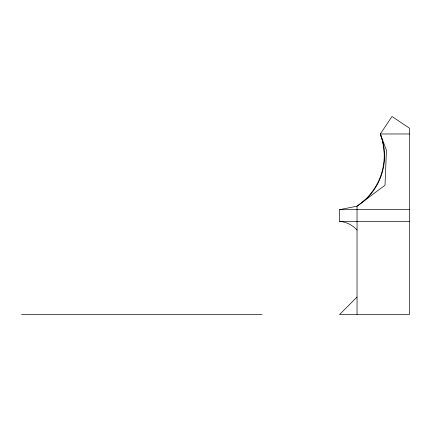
<?xml version="1.0" encoding="UTF-8"?>
<svg xmlns="http://www.w3.org/2000/svg" width="431" height="431" viewBox="0 0 431 431"><rect width="100%" height="100%" fill="white"/><g stroke="black" fill="none" stroke-linecap="round" stroke-linejoin="round"><path stroke-width="0.65" d="M362.503 202.096A60.922 60.922 0 0 0 384.226 153.98L383.682 147.181L382.378 140.484L380.336 133.976L391.978 116.505L409.45 128.152L409.45 314.495L339.574 314.495L357.04 297.024M357.04 230.057A26.523 26.523 0 0 0 339.574 221.324L339.574 209.676L357.04 206.185L362.595 202.171L367.648 197.549A59.553 59.553 0 0 0 384.517 154.007L383.897 147.181L382.496 140.479L380.336 133.976L409.45 133.976M339.574 209.676L409.45 209.676M339.574 221.324L409.45 221.324M21.55 314.495L262.043 314.495M380.336 133.976L386.44 150.338L385.012 185.244L357.04 206.185L357.04 314.495"/></g></svg>
